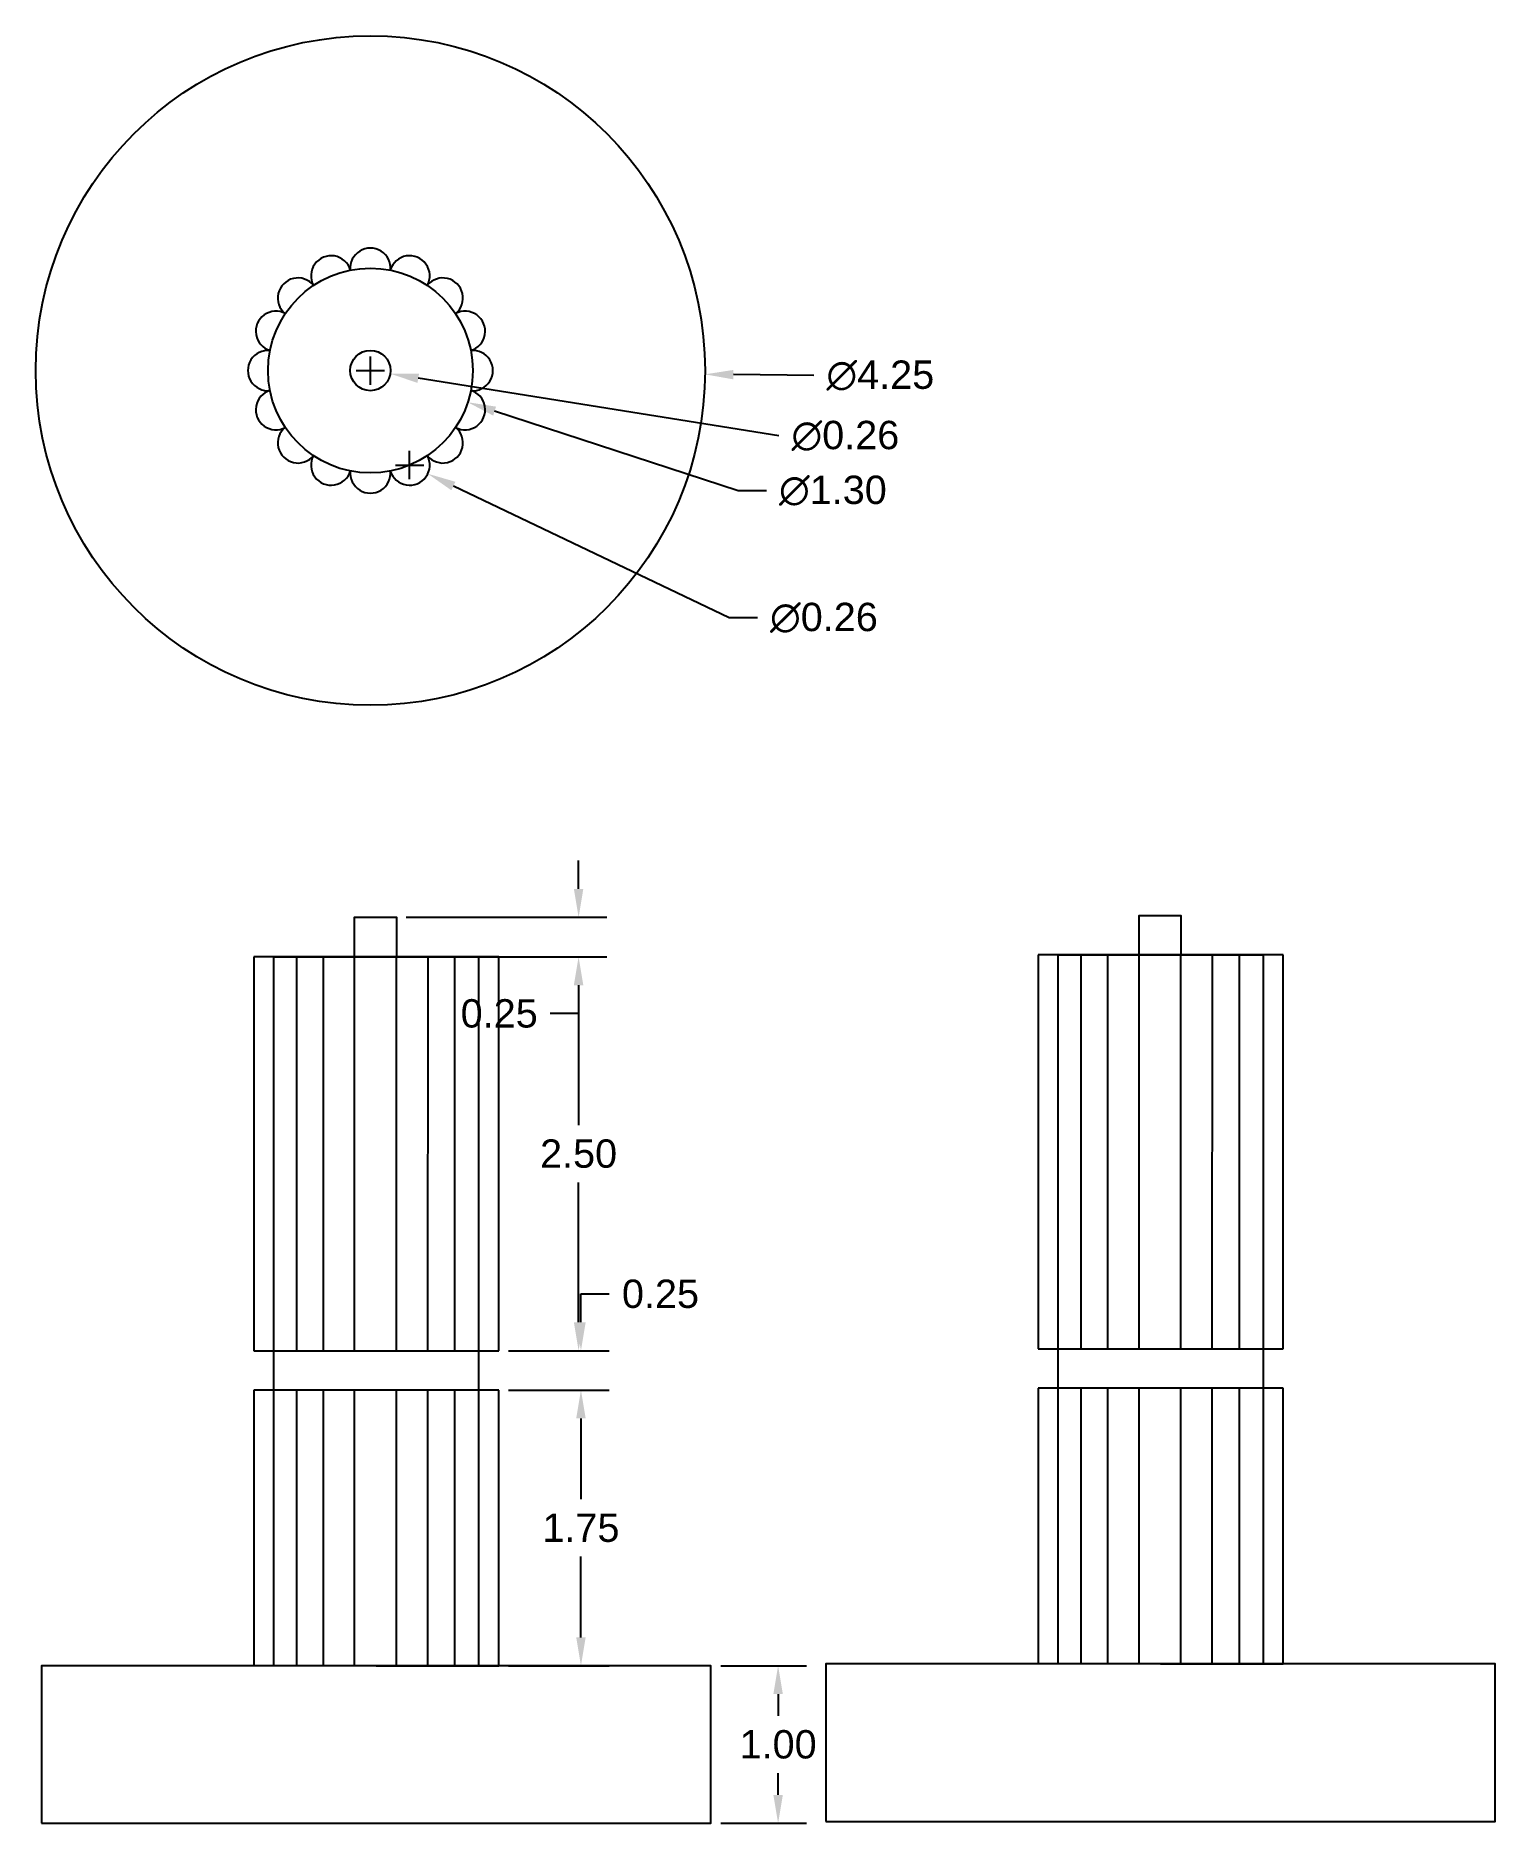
# Model space of a CAD drawing. Header units: centimetres. Extents: x 4 to 13.2, y 4 to 15.3.
import ezdxf

# ---------------------------------------------------------------- set-up
doc = ezdxf.new("R2010")
doc.units = ezdxf.units.CM
doc.header["$MEASUREMENT"] = 0
doc.styles.get("Standard").update_dxf_attribs({"font": 'arial.ttf'})
doc.dimstyles.get("Standard").update_dxf_attribs({"dimtxt": 0.18, "dimasz": 0.18, "dimexe": 0.18, "dimexo": 0.0625, "dimgap": 0.09, "dimtad": 0, "dimtih": 1, "dimtoh": 1, "dimzin": 0, "dimdsep": 46, "dimtxsty": 'Standard', "dimcen": 0.09, "dimadec": 0, "dimazin": 0, "dimtfac": 1, "dimtofl": 0, "dimtmove": 0, "dimatfit": 3, "dimfxl": 1, "dimtolj": 1, "dimtzin": 0, "dimarcsym": 0})

# ---------------------------------------------------------------- blocks, each defined once
blk = doc.blocks.new('*D1')
at = {"color": 0, "lineweight": -2, "transparency": 16777216}
for p, q in [((6.088, 13.132), (6.088, 13.312)), ((5.998, 13.222), (6.178, 13.222)), ((8.903, 13.19), (8.393, 13.196))]:
    blk.add_line(p, q, dxfattribs=at)
at = {"color": 0, "transparency": 16777216}
blk.add_solid([(8.393, 13.226), (8.393, 13.166), (8.213, 13.198)], dxfattribs=at)
at = {"layer": 'Defpoints', "color": 0, "transparency": 16777216}
for p in [(3.963, 13.247), (8.213, 13.198)]:
    blk.add_point(p, dxfattribs=at)
at = {"color": 0, "transparency": 16777216, "insert": (9.326, 13.19), "char_height": 0.18, "attachment_point": 5}
blk.add_mtext('\\A1;∅4.25', dxfattribs=at)
blk = doc.blocks.new('*D2')
at = {"color": 0, "lineweight": -2, "transparency": 16777216}
for p, q in [((6.337, 12.532), (6.337, 12.712)), ((6.247, 12.622), (6.427, 12.622)), ((8.366, 11.652), (6.615, 12.489)), ((8.546, 11.652), (8.366, 11.652))]:
    blk.add_line(p, q, dxfattribs=at)
at = {"color": 0, "transparency": 16777216}
blk.add_solid([(6.628, 12.516), (6.602, 12.462), (6.452, 12.567)], dxfattribs=at)
at = {"layer": 'Defpoints', "color": 0, "transparency": 16777216}
for p in [(6.221, 12.677), (6.452, 12.567)]:
    blk.add_point(p, dxfattribs=at)
at = {"color": 0, "transparency": 16777216, "insert": (8.968, 11.652), "char_height": 0.18, "attachment_point": 5}
blk.add_mtext('\\A1;∅0.26', dxfattribs=at)
blk = doc.blocks.new('*D3')
at = {"color": 0, "lineweight": -2, "transparency": 16777216}
for p, q in [((6.088, 13.132), (6.088, 13.312)), ((5.998, 13.222), (6.178, 13.222)), ((8.424, 12.459), (6.877, 12.965)), ((8.604, 12.459), (8.424, 12.459))]:
    blk.add_line(p, q, dxfattribs=at)
at = {"color": 0, "transparency": 16777216}
blk.add_solid([(6.886, 12.993), (6.868, 12.936), (6.706, 13.021)], dxfattribs=at)
at = {"layer": 'Defpoints', "color": 0, "transparency": 16777216}
for p in [(5.47, 13.424), (6.706, 13.021)]:
    blk.add_point(p, dxfattribs=at)
at = {"color": 0, "transparency": 16777216, "insert": (9.025, 12.459), "char_height": 0.18, "attachment_point": 5}
blk.add_mtext('\\A1;∅1.30', dxfattribs=at)
blk = doc.blocks.new('*D4')
at = {"color": 0, "lineweight": -2, "transparency": 16777216}
for p, q in [((6.088, 13.132), (6.088, 13.312)), ((5.998, 13.222), (6.178, 13.222)), ((8.682, 12.807), (6.392, 13.174))]:
    blk.add_line(p, q, dxfattribs=at)
at = {"color": 0, "transparency": 16777216}
blk.add_solid([(6.397, 13.203), (6.387, 13.144), (6.214, 13.202)], dxfattribs=at)
at = {"layer": 'Defpoints', "color": 0, "transparency": 16777216}
for p in [(5.962, 13.243), (6.214, 13.202)]:
    blk.add_point(p, dxfattribs=at)
at = {"color": 0, "transparency": 16777216, "insert": (9.104, 12.807), "char_height": 0.18, "attachment_point": 5}
blk.add_mtext('\\A1;∅0.26', dxfattribs=at)
blk = doc.blocks.new('*D5')
at = {"color": 0, "lineweight": -2, "transparency": 16777216}
for p, q in [((8.313, 5), (8.857, 5)), ((8.677, 4.82), (8.677, 4.682)), ((8.677, 4.18), (8.677, 4.318)), ((8.313, 4), (8.857, 4))]:
    blk.add_line(p, q, dxfattribs=at)
at = {"color": 0, "transparency": 16777216}
for points in [[(8.647, 4.82), (8.707, 4.82), (8.677, 5)], [(8.647, 4.18), (8.707, 4.18), (8.677, 4)]]:
    blk.add_solid(points, dxfattribs=at)
at = {"layer": 'Defpoints', "color": 0, "transparency": 16777216}
for p in [(8.25, 5), (8.677, 5), (8.25, 4)]:
    blk.add_point(p, dxfattribs=at)
at = {"color": 0, "transparency": 16777216, "insert": (8.677, 4.5), "char_height": 0.18, "attachment_point": 5}
blk.add_mtext('\\A1;1.00', dxfattribs=at)
blk = doc.blocks.new('*D6')
at = {"color": 0, "lineweight": -2, "transparency": 16777216}
for p, q in [((6.966, 6.75), (7.605, 6.75)), ((7.425, 6.57), (7.425, 6.057)), ((7.425, 5.18), (7.425, 5.693)), ((6.966, 5), (7.605, 5))]:
    blk.add_line(p, q, dxfattribs=at)
at = {"color": 0, "transparency": 16777216}
for points in [[(7.395, 6.57), (7.455, 6.57), (7.425, 6.75)], [(7.395, 5.18), (7.455, 5.18), (7.425, 5)]]:
    blk.add_solid(points, dxfattribs=at)
at = {"layer": 'Defpoints', "color": 0, "transparency": 16777216}
for p in [(6.903, 6.75), (7.425, 6.75), (6.903, 5)]:
    blk.add_point(p, dxfattribs=at)
at = {"color": 0, "transparency": 16777216, "insert": (7.425, 5.875), "char_height": 0.18, "attachment_point": 5}
blk.add_mtext('\\A1;1.75', dxfattribs=at)
blk = doc.blocks.new('*D7')
at = {"color": 0, "lineweight": -2, "transparency": 16777216}
for p, q in [((7.425, 7.18), (7.425, 7.36)), ((7.425, 7.36), (7.605, 7.36)), ((6.966, 7), (7.605, 7)), ((6.966, 6.75), (7.605, 6.75)), ((7.425, 6.57), (7.425, 6.39))]:
    blk.add_line(p, q, dxfattribs=at)
at = {"color": 0, "transparency": 16777216}
for points in [[(7.395, 7.18), (7.455, 7.18), (7.425, 7)], [(7.395, 6.57), (7.455, 6.57), (7.425, 6.75)]]:
    blk.add_solid(points, dxfattribs=at)
at = {"layer": 'Defpoints', "color": 0, "transparency": 16777216}
for p in [(6.903, 7), (7.425, 7), (6.903, 6.75)]:
    blk.add_point(p, dxfattribs=at)
at = {"color": 0, "transparency": 16777216, "insert": (7.93, 7.36), "char_height": 0.18, "attachment_point": 5}
blk.add_mtext('\\A1;0.25', dxfattribs=at)
blk = doc.blocks.new('*D8')
at = {"color": 0, "lineweight": -2, "transparency": 16777216}
for p, q in [((6.966, 9.5), (7.59, 9.5)), ((7.41, 9.32), (7.41, 8.432)), ((7.41, 7.18), (7.41, 8.068)), ((6.966, 7), (7.59, 7))]:
    blk.add_line(p, q, dxfattribs=at)
at = {"color": 0, "transparency": 16777216}
for points in [[(7.38, 9.32), (7.44, 9.32), (7.41, 9.5)], [(7.38, 7.18), (7.44, 7.18), (7.41, 7)]]:
    blk.add_solid(points, dxfattribs=at)
at = {"layer": 'Defpoints', "color": 0, "transparency": 16777216}
for p in [(6.903, 9.5), (7.41, 9.5), (6.903, 7)]:
    blk.add_point(p, dxfattribs=at)
at = {"color": 0, "transparency": 16777216, "insert": (7.41, 8.25), "char_height": 0.18, "attachment_point": 5}
blk.add_mtext('\\A1;2.50', dxfattribs=at)
blk = doc.blocks.new('*D9')
at = {"color": 0, "lineweight": -2, "transparency": 16777216}
for p, q in [((7.41, 9.931), (7.41, 10.111)), ((6.316, 9.751), (7.59, 9.751)), ((6.316, 9.5), (7.59, 9.5)), ((7.41, 9.32), (7.41, 9.14)), ((7.41, 9.14), (7.23, 9.14))]:
    blk.add_line(p, q, dxfattribs=at)
at = {"color": 0, "transparency": 16777216}
for points in [[(7.38, 9.931), (7.44, 9.931), (7.41, 9.751)], [(7.38, 9.32), (7.44, 9.32), (7.41, 9.5)]]:
    blk.add_solid(points, dxfattribs=at)
at = {"layer": 'Defpoints', "color": 0, "transparency": 16777216}
for p in [(6.253, 9.751), (6.253, 9.5), (7.41, 9.5)]:
    blk.add_point(p, dxfattribs=at)
at = {"color": 0, "transparency": 16777216, "insert": (6.906, 9.14), "char_height": 0.18, "attachment_point": 5}
blk.add_mtext('\\A1;0.25', dxfattribs=at)

msp = doc.modelspace()

# ---------------------------------------------------------------- linework, layer by layer
for p, q in [((5.475, 9.5), (5.347, 9.5)), ((5.347, 9.5), (5.347, 7)), ((5.475, 5), (5.475, 9.5)), ((5.475, 9.5), (6.775, 9.5)), ((6.903, 9.5), (5.475, 9.5)), ((5.788, 9.5), (5.618, 9.5)), ((5.618, 9.5), (5.618, 7)), ((5.988, 9.5), (5.788, 9.5)), ((5.788, 9.5), (5.788, 7)), ((5.988, 7), (5.988, 9.5)), ((6.253, 9.5), (6.453, 9.5)), ((6.253, 7), (6.253, 9.5)), ((6.453, 9.5), (6.451, 7)), ((6.453, 9.5), (6.623, 9.5)), ((6.623, 9.5), (6.623, 7)), ((6.775, 9.5), (6.775, 5)), ((6.903, 7), (6.903, 9.5)), ((10.456, 9.512), (10.328, 9.512)), ((10.328, 9.512), (10.328, 7.012)), ((10.456, 5.012), (10.456, 9.512)), ((10.456, 9.512), (11.756, 9.512)), ((11.884, 9.512), (10.456, 9.512)), ((10.769, 9.512), (10.599, 9.512)), ((10.599, 9.512), (10.599, 7.012)), ((10.969, 9.512), (10.769, 9.512)), ((10.769, 9.512), (10.769, 7.012)), ((10.969, 7.012), (10.969, 9.512)), ((11.234, 7.012), (11.234, 9.512)), ((11.234, 9.512), (11.434, 9.512)), ((11.434, 9.512), (11.432, 7.012)), ((11.434, 9.512), (11.604, 9.512)), ((11.604, 9.512), (11.604, 7.012)), ((11.756, 9.512), (11.756, 5.012)), ((11.884, 7.012), (11.884, 9.512)), ((5.347, 7), (6.903, 7)), ((10.328, 7.012), (11.884, 7.012)), ((6.903, 6.75), (5.347, 6.75)), ((5.347, 6.75), (5.347, 5)), ((5.618, 6.75), (5.618, 5)), ((5.788, 6.75), (5.788, 5)), ((5.988, 5), (5.988, 6.75)), ((6.253, 5), (6.253, 6.75)), ((6.451, 6.75), (6.45, 5)), ((6.623, 6.75), (6.623, 5)), ((6.903, 5), (6.903, 6.75)), ((6.903, 5), (6.903, 6.75)), ((10.328, 6.762), (10.328, 5.012)), ((11.884, 6.762), (10.328, 6.762)), ((10.599, 6.762), (10.599, 5.012)), ((10.769, 6.762), (10.769, 5.012)), ((10.969, 5.012), (10.969, 6.762)), ((11.234, 5.012), (11.234, 6.762)), ((11.432, 6.762), (11.431, 5.012)), ((11.604, 6.762), (11.604, 5.012)), ((11.884, 5.012), (11.884, 6.762)), ((11.884, 5.012), (11.884, 6.762)), ((6.775, 5), (5.475, 5)), ((6.253, 5), (5.988, 5)), ((6.125, 5), (6.775, 5)), ((6.125, 5), (6.253, 5)), ((6.775, 5), (6.903, 5)), ((11.756, 5.012), (10.456, 5.012)), ((11.234, 5.012), (10.969, 5.012)), ((11.106, 5.012), (11.756, 5.012)), ((11.106, 5.012), (11.234, 5.012)), ((11.756, 5.012), (11.884, 5.012))]:
    msp.add_line(p, q)
for points in [[(11.234, 9.512), (10.969, 9.512), (10.969, 9.762), (11.234, 9.762)], [(6.253, 9.5), (5.988, 9.5), (5.988, 9.751), (6.253, 9.751)], [(4, 4), (8.25, 4), (8.25, 5), (4, 5)], [(8.981, 4.012), (13.231, 4.012), (13.231, 5.012), (8.981, 5.012)]]:
    msp.add_lwpolyline(points, close=True)
for radius in [2.125, 0.65, 0.128]:
    msp.add_circle((6.088, 13.222), radius)
for centre, start, end in [((6.088, 13.872), 354.3494, 185.6506), ((5.839, 13.823), 16.8494, 208.1506), ((6.337, 13.823), 331.8494, 163.1506), ((5.628, 13.682), 39.3494, 230.6506), ((6.548, 13.682), 309.3494, 140.6506), ((5.488, 13.471), 61.8494, 253.1506), ((6.689, 13.471), 286.8494, 118.1506), ((5.438, 13.222), 84.3494, 275.6506), ((6.738, 13.222), 264.3494, 95.6506), ((5.488, 12.974), 106.8494, 298.1506), ((6.689, 12.974), 241.8494, 73.1506), ((5.628, 12.763), 129.3494, 320.6506), ((6.548, 12.763), 219.3494, 50.6506), ((5.839, 12.622), 151.8494, 343.1506), ((6.337, 12.622), 196.8494, 28.1506), ((6.088, 12.572), 174.3494, 5.6506)]:
    msp.add_arc(centre, 0.128, start, end)

# ---------------------------------------------------------------- dimensions: what is measured, and where the dimension line sits
for p1, p2, picture, middle in [((5.47, 13.424), (6.706, 13.021), '*D3', (9.025, 12.459)), ((3.963, 13.247), (8.213, 13.198), '*D1', (8.903, 13.19)), ((5.962, 13.243), (6.214, 13.202), '*D4', (8.682, 12.807)), ((6.221, 12.677), (6.452, 12.567), '*D2', (8.968, 11.652))]:
    dim = msp.add_diameter_dim_2p(p1=p1, p2=p2, dimstyle='Standard')
    dim.commit()
    dim.dimension.update_dxf_attribs({"geometry": picture, "text_midpoint": middle, "dimtype": 163})
for base, p1, p2, picture, middle in [((7.41, 9.5), (6.253, 9.751), (6.253, 9.5), '*D9', (6.906, 9.14)), ((7.41, 9.5), (6.903, 7), (6.903, 9.5), '*D8', (7.41, 8.25)), ((7.425, 7), (6.903, 6.75), (6.903, 7), '*D7', (7.93, 7.36)), ((7.425, 6.75), (6.903, 5), (6.903, 6.75), '*D6', (7.425, 5.875)), ((8.677, 5), (8.25, 4), (8.25, 5), '*D5', (8.677, 4.5))]:
    dim = msp.add_linear_dim(base=base, p1=p1, p2=p2, angle=90, dimstyle='Standard')
    dim.commit()
    dim.dimension.update_dxf_attribs({"geometry": picture, "text_midpoint": middle})

doc.saveas('drawing.dxf')
